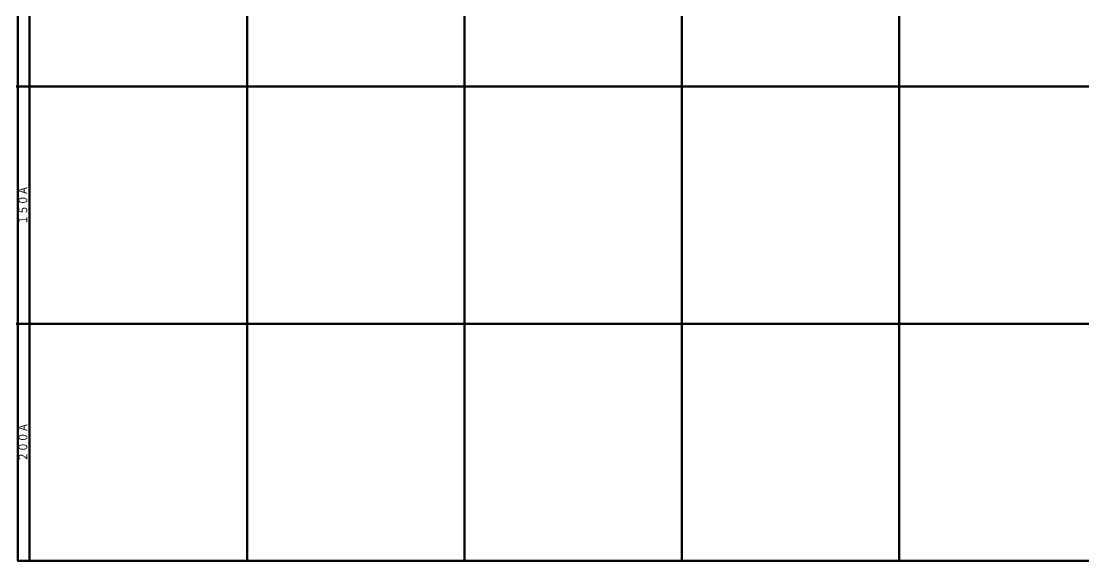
# Model space of a CAD drawing. Header units: millimetres. Extents: x 1711 to 90196, y -23291 to 8516.
# Drawn here: x 81353 to 86730, y -3752 to -1022 of the extents above; entities that cross this region are included whole.
import ezdxf

# ---------------------------------------------------------------- set-up
doc = ezdxf.new("R2010")
doc.units = ezdxf.units.MM
doc.layers.add('line', color=153, linetype='Continuous', lineweight=50)
doc.styles.get("Standard").update_dxf_attribs({"font": 'romans.shx', "bigfont": 'extfont.shx'})

# ---------------------------------------------------------------- blocks, each defined once
blk = doc.blocks.new('A$C8e9c73af')
at = {"layer": 'line'}
for p, q in [((8920, 0), (8920, -5360)), ((12220, -100), (12220, -5360)), ((13320, -100), (13320, -5360))]:
    blk.add_line(p, q, dxfattribs=at)
for points in [[(10020, -5360), (8920, -5360), (8860, -5360), (8860, 0), (8920, -160), (8860, -160), (8920, -160), (10020, -160), (11120, -160), (12220, -160), (13320, -160), (14420, -160), (15520, -160), (16620, -160), (17720, -160)], [(10020, -100), (10020, -5360), (11120, -5360), (12220, -5360), (13320, -5360), (14420, -5360), (15520, -5360), (15520, -100)], [(11120, -5360), (11120, -100), (12220, -100), (13320, -100), (14420, -100), (15520, -100), (16620, -100), (17720, -100)], [(0, -2960), (60, -2960), (1160, -2960), (2260, -2960), (3360, -2960), (4460, -2960), (5560, -2960), (6660, -2960), (7760, -2960), (8860, -2960), (8920, -2960), (10020, -2960), (11120, -2960), (12220, -2960), (13320, -2960), (14420, -2960), (15520, -2960), (16620, -2960), (17720, -2960)], [(0, -4160), (60, -4160), (1160, -4160), (2260, -4160), (3360, -4160), (4460, -4160), (5560, -4160), (6660, -4160), (7760, -4160), (8860, -4160), (8920, -4160), (10020, -4160), (11120, -4160), (12220, -4160), (13320, -4160), (14420, -4160), (15520, -4160), (16620, -4160), (17720, -4160)]]:
    blk.add_lwpolyline(points, dxfattribs=at)
at = {"layer": 'line', "char_height": 45, "attachment_point": 5, "rotation": 90}
for s, insert in [('１５０Ａ', (8890, -3560)), ('２００Ａ', (8890, -4760))]:
    blk.add_mtext(s, dxfattribs=dict(at, insert=insert))

msp = doc.modelspace()

# ---------------------------------------------------------------- block references
at = {"layer": 'line'}
msp.add_blockref('A$C8e9c73af', (72475.9035, 1607.5677), dxfattribs=at)

doc.saveas('drawing.dxf')
